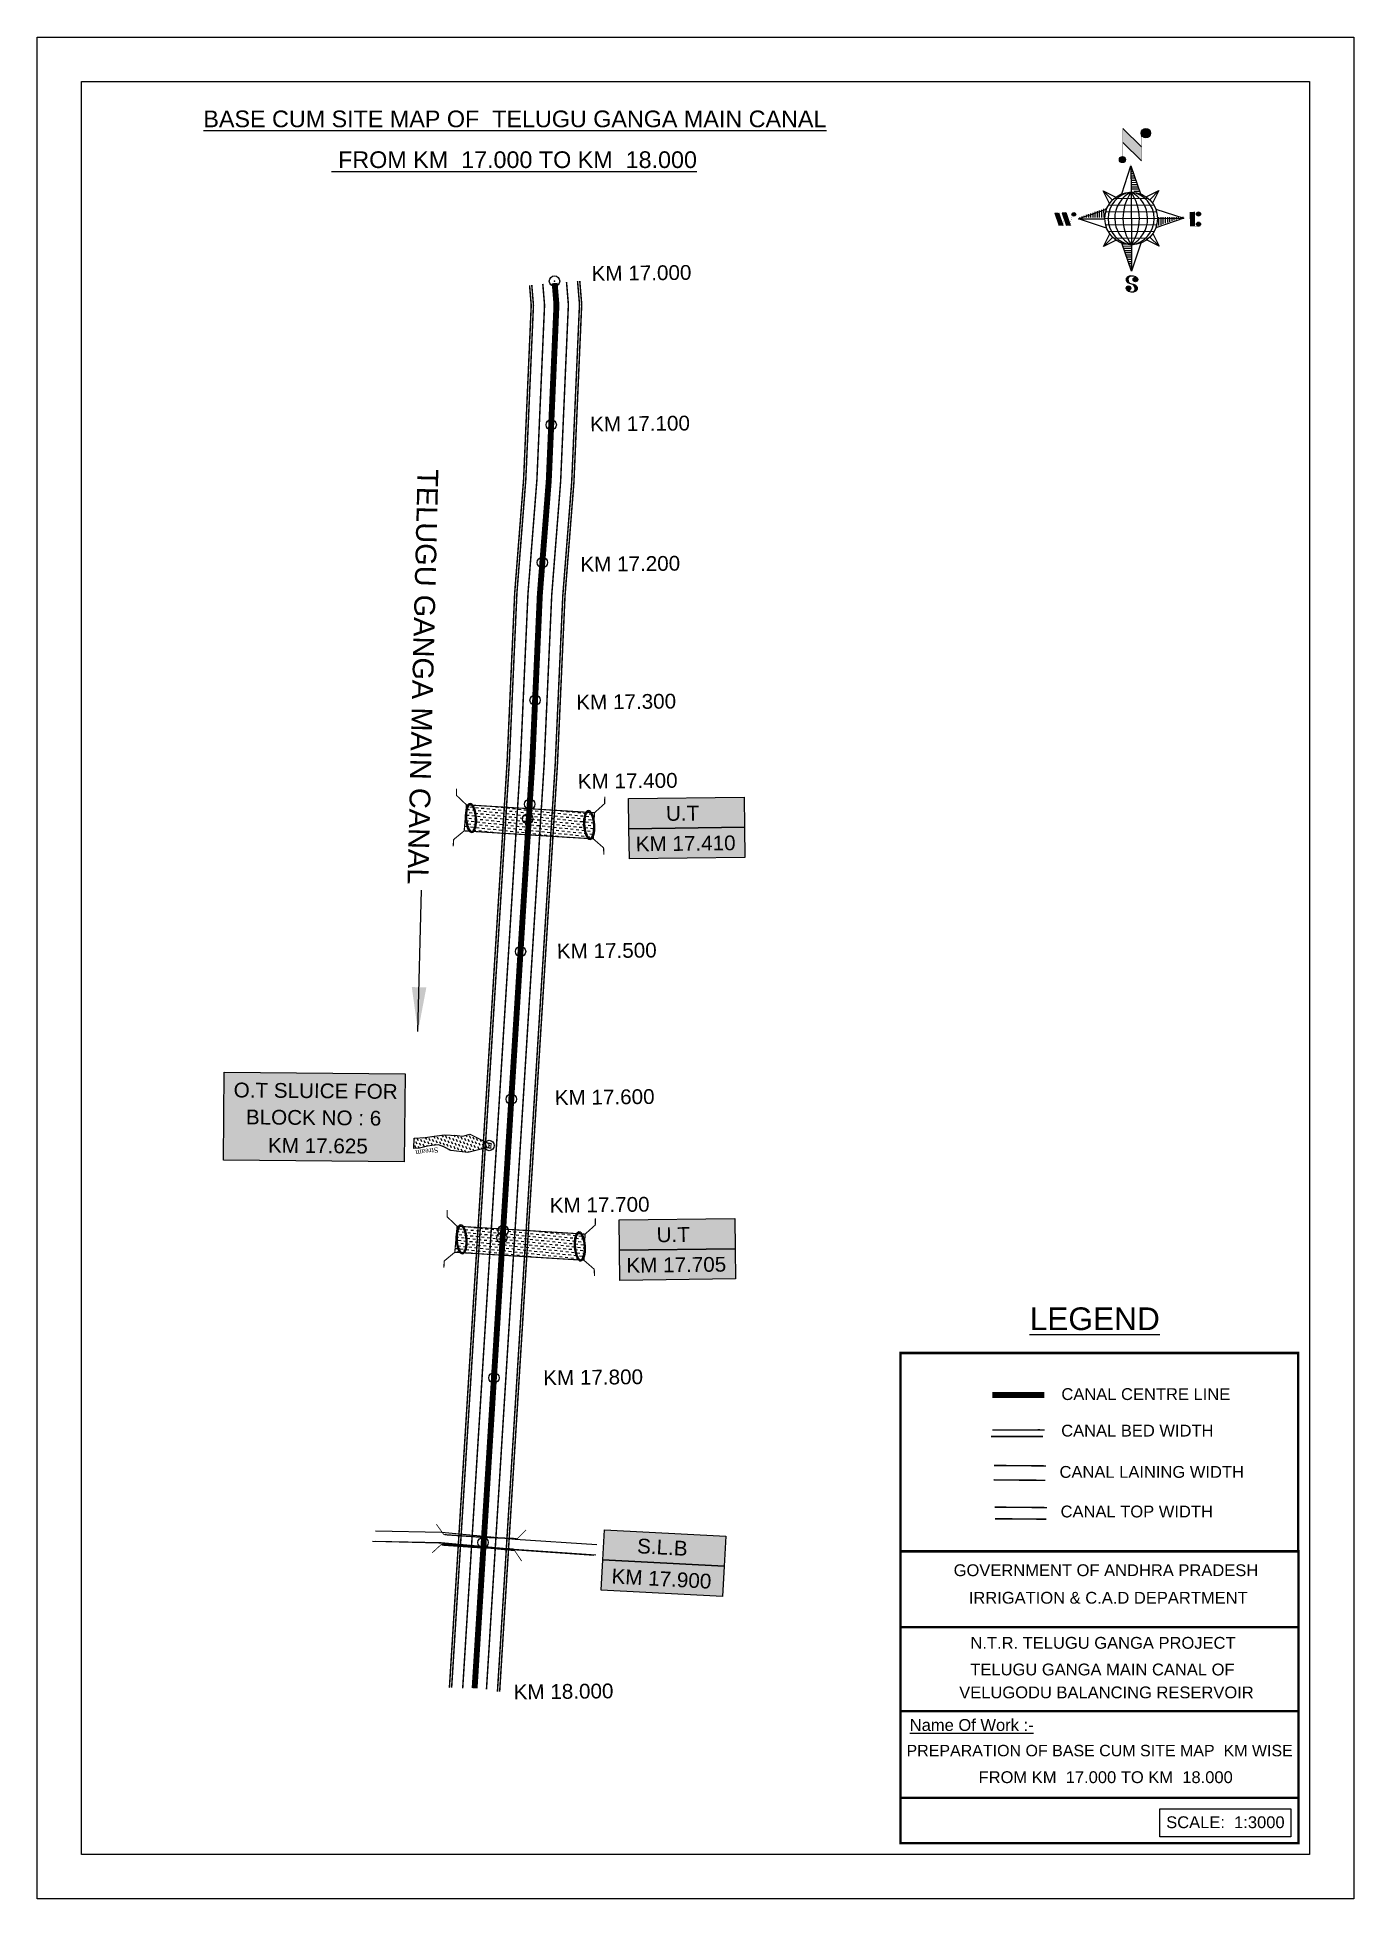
# Model space of a CAD drawing. Header units: inches. Extents: x 259465 to 260356, y 1734436 to 1735696.
import ezdxf

# ---------------------------------------------------------------- set-up
doc = ezdxf.new("R2010")
doc.units = ezdxf.units.IN
doc.header["$MEASUREMENT"] = 0
doc.header["$PDMODE"] = 32
doc.header["$PDSIZE"] = 7
doc.linetypes.add('ACAD_ISO02W100', pattern=[15, 12, -3])
for name, color, linetype in [('AQUADUCT', 1, 'Continuous'), ('bed with', 5, 'Continuous'), ('bord', 1, 'Continuous'), ('cahnige', 7, 'Continuous'), ('canal', 1, 'Continuous'), ('CARTTRACK', 30, 'ACAD_ISO02W100'), ('chainage', 7, 'Continuous'), ('FRAME 025', 7, 'Continuous'), ('laying', 4, 'Continuous'), ('lining', 4, 'Continuous'), ('OT', 7, 'Continuous'), ('ROAD', 6, 'Continuous'), ('SLB', 11, 'Continuous'), ('STREAM', 4, 'Continuous'), ('Stu coo', 3, 'Continuous'), ('TEXT', 7, 'Continuous'), ('top of bund', 1, 'Continuous'), ('UT', 173, 'ACAD_ISO02W100'), ('V', 6, 'Continuous'), ('ZSTU', 7, 'Continuous')]:
    doc.layers.add(name, color=color, linetype=linetype)
doc.styles.add('5mm', font='times.ttf', dxfattribs={"height": 3})
doc.styles.get("Standard").update_dxf_attribs({"font": 'arial.ttf'})
doc.dimstyles.get("Standard").update_dxf_attribs({"dimtxt": 0.18, "dimasz": 0.18, "dimexe": 0.18, "dimexo": 0.0625, "dimgap": 0.09, "dimtad": 0, "dimtih": 1, "dimtoh": 1, "dimdec": 4, "dimzin": 0, "dimdsep": 46, "dimtxsty": 'Standard', "dimcen": 0.09, "dimadec": 0, "dimazin": 0, "dimtfac": 1, "dimtdec": 4, "dimtofl": 0, "dimtmove": 0, "dimatfit": 3, "dimfxl": 1, "dimtolj": 1, "dimtzin": 0, "dimarcsym": 0})
pattern_1 = [(267.2971131487395, (-8720374.9383359, 50637915.13839893), (10.53672553373347, -0.4974314379093613), [])]
pattern_2 = [(357.2971131487395, (-8720374.9383359, 50637915.13839893), (0.4974314379093601, 10.53672553373348), [])]

# ---------------------------------------------------------------- blocks, each defined once
blk = doc.blocks.new('GGF')
at = {"layer": 'STREAM'}
h = blk.add_hatch(dxfattribs=at)
h.set_pattern_fill('DASH', color=256, scale=10, angle=-6.082734917303942, style=0)
h.set_pattern_definition([(353.9172650826961, (-115347.3726237068, 1016.387648081312), (1.375417949938526, 1.110506849590268), [1.25, -1.25])])
h.paths.add_polyline_path([(406186.8358267642, 1485623.894007653), (406186.3350356966, 1485618.16585714), (406185.8342446289, 1485612.437706626), (406242.6024607782, 1485608.895201602), (406242.8636284556, 1485614.639267362), (406243.1247961327, 1485620.383333121)])
at = {"layer": 'laying', "linetype": 'ByBlock', "extrusion": (0, 0, -1)}
for centre in [(406188.8340515448, 1485618.100544371), (406240.8092758137, 1485614.964376942)]:
    blk.add_ellipse(centre, major_axis=(0.4022038884711088, -6.365555352701567), ratio=0.3887167828476952, dxfattribs=at)
at = {"layer": 'laying', "linetype": 'ByBlock'}
for points in [[(406189.2044231551, 1485612.238788546), (406189.1301593552, 1485612.234096231), (406189.0528622998, 1485612.245618227), (406188.8631006061, 1485612.324588027), (406188.7519765225, 1485612.394145026), (406188.5122836892, 1485612.610022701), (406188.3845252309, 1485612.755754402), (406187.9901122551, 1485613.318903608), (406187.7273521348, 1485613.85898441), (406187.2895556467, 1485615.151754198), (406187.1131680161, 1485615.903753204), (406186.8806331598, 1485617.489787864), (406186.8243655579, 1485618.323341603), (406186.8412834518, 1485619.932858505), (406186.9146281564, 1485620.708349793), (406187.1740924141, 1485622.067517512), (406187.3614922329, 1485622.65073727), (406187.7140922088, 1485623.356040432), (406187.8630650354, 1485623.567618286), (406188.1141012118, 1485623.821781273), (406188.2175726035, 1485623.889167762), (406188.3951326545, 1485623.961233407), (406188.4694103668, 1485623.970225642), (406188.6399464445, 1485623.94807565), (406188.7398646418, 1485623.913414563), (406188.9754422541, 1485623.761023998), (406189.1085637353, 1485623.642922326), (406189.3815283708, 1485623.318037364), (406189.5211763898, 1485623.111945711), (406189.9516964495, 1485622.33059618), (406190.2214699374, 1485621.608086816), (406190.6248590543, 1485619.961048005), (406190.7595287117, 1485619.037350996), (406190.8632364098, 1485617.186895084), (406190.8321935693, 1485616.26108243), (406190.6143732872, 1485614.607066808), (406190.4262052957, 1485613.879561222), (406190.055177624, 1485613.01905299), (406189.9016287614, 1485612.765040143), (406189.6325239488, 1485612.445281366), (406189.5169377527, 1485612.35368761), (406189.3392356181, 1485612.260876767), (406189.2716159608, 1485612.243034084), (406189.2044231551, 1485612.238788546)], [(406241.179647424, 1485609.102621116), (406241.1053836241, 1485609.097928802), (406241.0280865688, 1485609.109450798), (406240.838324875, 1485609.188420597), (406240.7272007914, 1485609.257977597), (406240.4875079581, 1485609.473855271), (406240.3597494998, 1485609.619586973), (406239.965336524, 1485610.182736179), (406239.7025764037, 1485610.722816981), (406239.2647799156, 1485612.015586769), (406239.088392285, 1485612.767585774), (406238.8558574287, 1485614.353620435), (406238.7995898268, 1485615.187174174), (406238.8165077207, 1485616.796691076), (406238.8898524253, 1485617.572182364), (406239.149316683, 1485618.931350083), (406239.3367165019, 1485619.514569841), (406239.6893164777, 1485620.219873002), (406239.8382893043, 1485620.431450857), (406240.0893254807, 1485620.685613844), (406240.1927968724, 1485620.753000333), (406240.3703569234, 1485620.825065977), (406240.4446346357, 1485620.834058213), (406240.6151707135, 1485620.811908221), (406240.7150889107, 1485620.777247134), (406240.950666523, 1485620.624856569), (406241.0837880042, 1485620.506754897), (406241.3567526398, 1485620.181869935), (406241.4964006587, 1485619.975778282), (406241.9269207185, 1485619.194428751), (406242.1966942063, 1485618.471919387), (406242.6000833233, 1485616.824880576), (406242.7347529806, 1485615.901183567), (406242.8384606787, 1485614.050727655), (406242.8074178382, 1485613.124915001), (406242.5895975561, 1485611.470899379), (406242.4014295646, 1485610.743393793), (406242.0304018929, 1485609.882885561), (406241.8768530303, 1485609.628872714), (406241.6077482177, 1485609.309113937), (406241.4921620216, 1485609.21752018), (406241.314459887, 1485609.124709338), (406241.2468402297, 1485609.106866655), (406241.179647424, 1485609.102621116)]]:
    blk.add_open_spline(points, degree=3, knots=[0, 0, 0, 0, 0.1890722348827286, 0.1890722348827286, 0.3781444697654573, 0.3781444697654573, 0.567216704648186, 0.567216704648186, 0.9642381621637766, 0.9642381621637766, 1.361259619679367, 1.361259619679367, 1.758281077194958, 1.758281077194958, 2.155302534710549, 2.155302534710549, 2.552323992226139, 2.552323992226139, 2.807761081817867, 2.807761081817867, 3.012439963152372, 3.012439963152372, 3.217118844486876, 3.217118844486876, 3.421797725821381, 3.421797725821381, 3.626476607155885, 3.626476607155885, 3.831155488490389, 3.831155488490389, 4.280922883927905, 4.280922883927905, 4.730690279365422, 4.730690279365422, 5.180457674802938, 5.180457674802938, 5.630225070240454, 5.630225070240454, 5.896844194109022, 5.896844194109022, 6.112115499412711, 6.112115499412711, 6.283185307179586, 6.283185307179586, 6.283185307179586, 6.283185307179586], dxfattribs=at)
at = {"layer": 'UT', "ltscale": 0.2, "const_width": 0.4999999999999999}
for points in [[(406181.0067191261, 1485605.627956516), (406181.2043290924, 1485608.621441158), (406185.8342446289, 1485612.437706626), (406186.3350356966, 1485618.16585714), (406186.8358267643, 1485623.894007653), (406182.485284513, 1485628.02592998), (406182.4731358847, 1485631.025905382)], [(406186.8358267643, 1485623.894007653), (406243.1247961327, 1485620.383333121)], [(406247.6637609265, 1485627.388723734), (406247.5913202798, 1485624.389598469), (406243.1247961327, 1485620.383333121), (406242.8636284556, 1485614.639267362), (406242.6024607783, 1485608.895201602), (406247.1217425518, 1485604.948545771), (406247.2591485833, 1485601.95169416)], [(406185.8342446289, 1485612.437706626), (406242.6024607783, 1485608.895201602)]]:
    blk.add_lwpolyline(points, dxfattribs=at)
blk = doc.blocks.new('VBVB')
at = {"layer": 'STREAM'}
h = blk.add_hatch(dxfattribs=at)
h.set_pattern_fill('DASH', color=256, scale=10, style=0)
h.set_pattern_definition([(0, (17867.88371487719, -28501.71006121906), (1.25, 1.25), [1.25, -1.25])])
h.paths.add_polyline_path([(380095.9578547815, 1497774.979899091), (380098.8683746898, 1497780.214053723), (380100.4483272064, 1497784.617400714), (380101.7788353608, 1497788.771502249), (380103.7746272102, 1497793.590268896), (380099.5335991489, 1497795.916580957), (380098.452594594, 1497793.507197633), (380097.6210344023, 1497789.602341558), (380096.9557507077, 1497787.691449154), (380095.791578286, 1497784.700503649), (380093.8789543023, 1497782.955785437), (380090.8853257658, 1497780.795647573), (380086.5656440002, 1497773.963976908), (380084.6014813699, 1497765.180921337), (380084.0768038103, 1497764.329620298), (380085.9416349676, 1497763.15133106), (380086.5685083546, 1497763.834778382), (380093.7175540949, 1497769.302057871), (380094.4610701322, 1497772.653587032)])
at = {"layer": 'OT', "const_width": 0.4999999999999999}
blk.add_lwpolyline([(380084.6014813699, 1497765.180921337), (380084.0733134003, 1497764.331791371), (380083.5451454307, 1497763.482661405), (380085.4049872326, 1497762.307524679), (380085.9416349677, 1497763.15133106), (380084.0768038104, 1497764.329620298), (380085.9416349677, 1497763.15133106), (380086.568508355, 1497763.834778382), (380093.717554095, 1497769.302057871), (380086.568508355, 1497763.834778382), (380085.9416349677, 1497763.15133106), (380084.0768038104, 1497764.329620298), (380084.6014813699, 1497765.180921337), (380086.5656440002, 1497773.963976908)], dxfattribs=at)
at = {"layer": 'STREAM'}
blk.add_lwpolyline([(380086.5656440002, 1497773.963976908), (380090.8853257659, 1497780.795647574), (380093.8789543033, 1497782.955785438), (380095.7915782861, 1497784.700503649), (380096.9557507072, 1497787.691449152), (380097.6210344024, 1497789.602341558), (380098.4525945941, 1497793.507197633), (380099.5335991488, 1497795.916580957), (380103.7746272101, 1497793.590268896), (380101.7788353609, 1497788.771502249), (380100.4483272069, 1497784.617400716), (380098.8683746899, 1497780.214053723), (380095.9578547826, 1497774.979899092), (380094.4610701321, 1497772.653587032), (380093.717554095, 1497769.302057871)], dxfattribs=at)
at = {"layer": 'cahnige', "style": '5mm'}
blk.add_text('Stream', height=2.5, rotation=71.17434464616717, dxfattribs=at).set_placement((380095.0016310557, 1497785.493162808))
blk = doc.blocks.new('FGDFGDFG6YURT')
at = {"layer": 'ROAD', "color": 1, "linetype": 'Continuous', "lineweight": 25}
for points in [[(386103.5284786596, 1482907.418250796, 0), (386134.4943898718, 1482913.048692988, 0), (386162.3338302057, 1482917.432879298, 0), (386187.03831635, 1482923.149040827, 0)], [(386104.349895274, 1482907.665549859, 0), (386135.2697901193, 1482913.287625029, 0), (386163.2020570702, 1482917.686429777, 0), (386188.0436620642, 1482923.434318075, 0)], [(386104.2356023123, 1482903.529261708, 0), (386135.1554971575, 1482909.151336877, 0), (386163.0877641085, 1482913.550141626, 0), (386187.9293691025, 1482919.298029924, 0)]]:
    blk.add_polyline3d(points, dxfattribs=at)
at = {"layer": 'SLB'}
for points, const_width in [([(386134.5918138346, 1482913.396780385), (386134.2422434629, 1482913.414116911), (386130.6310287907, 1482916.63665141)], 0.2999999999999999), ([(386134.5918138346, 1482913.396780385), (386148.2388681522, 1482915.445660189), (386161.8187230226, 1482917.900765421)], 0.4999999999999999), ([(386161.9926194173, 1482918.187514973), (386148.4127645467, 1482915.732409741), (386134.9121982792, 1482912.873264684)], 0.4999999999999999), ([(386161.8187230226, 1482917.900765421), (386162.1664906862, 1482917.940232523), (386164.805117545, 1482921.997725382)], 0.2999999999999999), ([(386134.7979053175, 1482908.736976533), (386134.4514698859, 1482908.687151922), (386131.9350661394, 1482904.552746017)], 0.2999999999999999), ([(386161.8783264555, 1482914.051226821), (386148.298471585, 1482911.59612159), (386134.7979053175, 1482908.736976533)], 0.4999999999999999), ([(386161.8783264555, 1482914.051226821), (386162.2282584353, 1482914.044326869), (386165.9340047213, 1482910.930961412)], 0.2999999999999999)]:
    blk.add_lwpolyline(points, dxfattribs=dict(at, const_width=const_width))
blk = doc.blocks.new('*X5')
at = {"color": 0, "linetype": 'Continuous'}
for p, q in [((6321.563175437702, 239.2074203663178), (6322.581924588794, 240.2261695174094)), ((6321.571094283617, 239.3921159075293), (6322.524536642279, 240.3455582661906)), ((6321.579013129532, 239.5768114487408), (6322.467148695763, 240.4649470149719)), ((6321.586931975447, 239.7615069899523), (6322.409760749248, 240.5843357637531)), ((6321.594850821361, 239.9462025311638), (6322.352372802732, 240.7037245125344)), ((6321.602769667276, 240.1308980723753), (6322.294984856217, 240.8231132613157)), ((6321.610688513191, 240.3155936135868), (6322.322610836808, 241.0275159372032)), ((6321.618607359106, 240.5002891547983), (6322.339575221931, 241.2212570176224)), ((6321.670405508729, 239.1378737420482), (6322.639312535309, 240.1067807686281)), ((6321.756101028845, 239.046792566867), (6322.694551492757, 239.9852430307802)), ((6321.767025283511, 240.8254837745006), (6322.356539607053, 241.4149980980416)), ((6321.841796548961, 238.9557113916858), (6322.784401525116, 239.8983163678416)), ((6321.927492069076, 238.8646302165046), (6322.874251557474, 239.8113897049031)), ((6322.013187589191, 238.7735490413234), (6322.964101589832, 239.7244630419646)), ((6322.075863133939, 241.3110983202248), (6322.373503992176, 241.6087391784607)), ((6322.098883109306, 238.6824678661422), (6323.053951622191, 239.637536379026)), ((6322.184578629423, 238.591386690961), (6323.143801654548, 239.5506097160875)), ((6322.270274149538, 238.5003055157798), (6323.233651686906, 239.463683053149)), ((6322.405772691616, 238.4590273625623), (6323.316199320379, 239.3694539913255)), ((6322.536564177177, 238.4130421528257), (6323.436926723143, 239.3134046987925)), ((6322.667355662737, 238.3670569430892), (6323.557654125907, 239.2573554062594)), ((6322.798147148297, 238.3210717333527), (6323.67838152867, 239.2013061137264)), ((6322.928938633857, 238.2750865236161), (6323.799108931434, 239.1452568211934)), ((6323.059730119417, 238.2291013138795), (6323.919836334197, 239.0892075286604)), ((6323.190521604977, 238.183116104143), (6324.040563736961, 239.0331582361274)), ((6323.334898284248, 238.1507160881169), (6324.161291139725, 238.9771089435944)), ((6323.500484499982, 238.1395256085544), (6324.282018542488, 238.9210596510615)), ((6323.666070715716, 238.1283351289918), (6324.389078986148, 238.8513433994243)), ((6323.83165693145, 238.1171446494292), (6324.558435473549, 238.8439231915289)), ((6324.097210919775, 238.2059219424567), (6324.727791960951, 238.8365029836336)), ((6324.341779298861, 238.2737136262468), (6324.897148448353, 238.8290827757383)), ((6324.586347677948, 238.341505310037), (6325.066504935754, 238.821662567843)), ((6324.830916057034, 238.4092969938271), (6325.235861423155, 238.8142423599477)), ((6325.075484436121, 238.4770886776172), (6325.405217910557, 238.8068221520524)), ((6325.401209342145, 238.6260368883443), (6325.574574397958, 238.7994019441571))]:
    blk.add_line(p, q, dxfattribs=at)
blk = doc.blocks.new('*X4')
at = {"color": 0, "linetype": 'Continuous'}
for p, q in [((6324.425409812192, 240.3018877878409), (6324.530098087213, 240.4065760628617)), ((6324.560821561592, 240.2605228419445), (6324.762767368324, 240.4624686486762)), ((6324.696233310992, 240.2191578960481), (6324.995436649435, 240.5183612344908)), ((6324.831645060392, 240.1777929501517), (6325.228105930546, 240.5742538203053)), ((6324.967056809793, 240.1364280042552), (6325.451206401633, 240.6205775960956)), ((6325.102468559193, 240.0950630583588), (6325.626700194168, 240.619294693334)), ((6325.231508829004, 240.0473266328736), (6325.802193986703, 240.6180117905725)), ((6325.335045025791, 239.9740861343645), (6325.976788801136, 240.6158299097086)), ((6325.438581222579, 239.9008456358553), (6326.100204563527, 240.5624689768027)), ((6325.542117419366, 239.8276051373462), (6326.223620325917, 240.5091080438968)), ((6325.645653616154, 239.754364638837), (6326.347036088308, 240.455747110991)), ((6325.749189812941, 239.6811241403279), (6326.470451850699, 240.4023861780851)), ((6325.852726009729, 239.6078836418188), (6326.593867613089, 240.3490252451792)), ((6325.951486090436, 239.5298670272285), (6326.71728337548, 240.2956643122733)), ((6326.036566250415, 239.4381704919113), (6326.840699137871, 240.2423033793674)), ((6326.121646410395, 239.346473956594), (6326.964114900262, 240.1889424464615)), ((6326.206726570374, 239.2547774212767), (6327.055858370612, 240.1039092215148)), ((6326.291806730354, 239.1630808859595), (6327.135785134496, 240.0070592901021)), ((6326.376886890333, 239.0713843506422), (6327.21571189838, 239.9102093586895)), ((6326.461967050313, 238.9796878153249), (6327.295638662264, 239.8133594272769)), ((6326.547047210292, 238.8879912800077), (6327.375565426148, 239.7165094958642)), ((6326.632127370272, 238.7962947446904), (6327.455492190032, 239.6196595644516)), ((6326.717207530251, 238.7045982093731), (6327.535418953916, 239.5228096330389)), ((6326.788410008449, 236.4777036487165), (6327.354219516036, 237.0435131563033)), ((6326.792225928501, 238.6028399123283), (6327.6153457178, 239.4259597016263)), ((6326.838137672734, 238.4719749612643), (6327.695272481684, 239.3291097702136)), ((6326.884049416966, 238.3411100102004), (6327.775199245568, 239.2322598388009)), ((6326.916746160023, 236.7828164955863), (6327.582476853365, 237.4485471889285)), ((6326.9299611612, 238.2102450591364), (6327.853734496604, 239.1340183945408)), ((6326.975872905432, 238.0793801080725), (6327.849127438164, 238.952634640804)), ((6327.003134980726, 237.9298654880686), (6327.844520379724, 238.7712508870673)), ((6327.012515933215, 237.7624697452613), (6327.839913321284, 238.5898671333306)), ((6327.021896885704, 237.5950740024541), (6327.835306262844, 238.4084833795939)), ((6327.031277838193, 237.4276782596467), (6327.830699204404, 238.2270996258572)), ((6327.040658790683, 237.2602825168395), (6327.826092145964, 238.0457158721205)), ((6327.045082311595, 237.087929342456), (6327.810734190693, 237.8535812215537))]:
    blk.add_line(p, q, dxfattribs=at)
blk = doc.blocks.new('H')
at = {"layer": 'bord', "extrusion": (0.0004278845142637609, 0.00479197890903182, 0.9999884268595202)}
h = blk.add_hatch(dxfattribs=at)
h.set_pattern_fill('LINE', color=8, scale=84.38768555040302, angle=-2.702886851260515, style=0)
h.set_pattern_definition(pattern_2)
h.paths.add_polyline_path([(-492.4668010775931, 785.5898788240738, -0.090992046448718), (-447.9625593584497, 775.2324968557805), (-486.4976985411486, 912.0312741750386)])
h = blk.add_hatch(dxfattribs=at)
h.set_pattern_fill('LINE', color=8, scale=84.38768555040302, angle=-92.70288685126052, style=0)
h.set_pattern_definition(pattern_1)
h.paths.add_polyline_path([(-624.8772989658173, 665.1175860036165, -0.09099204644210665), (-614.5199170010164, 709.6218277204316), (-751.3186943142209, 671.0866885515861)])
h = blk.add_hatch(dxfattribs=at)
h.set_pattern_fill('LINE', color=8, scale=84.38768555040302, angle=-92.70288685126052, style=0)
h.set_pattern_definition(pattern_1)
h.paths.add_polyline_path([(-245.5531129193259, 647.210278397426), (-371.9945082624909, 653.17938094493, -0.09099204644878103), (-382.3518902289215, 608.6751392250881)])
h = blk.add_hatch(dxfattribs=at)
h.set_pattern_fill('LINE', color=8, scale=84.38768555040302, angle=-2.702886851260515, style=0)
h.set_pattern_definition(pattern_2)
h.paths.add_polyline_path([(-504.4050061509479, 532.7070881242398, -0.090992046448718), (-548.909247870557, 543.064470092766), (-510.3741086877417, 406.2656927765347)])
at = {"layer": 'bord', "extrusion": (0.0004278845142637604, 0.00479197890903182, 0.9999884268595203)}
for p, q in [((-516.2384251924814, 1087.08582315594, -1217.145331720205), (-431.5311611755169, 993.9857607749291, -1216.735438367611)), ((-519.3860571105615, 1020.408509141766, -1216.824464901347), (-434.678793075087, 927.3084467682056, -1216.414571548796)), ((-538.2690597721958, 773.6536562892143, -1215.633927328097), (-487.0181812191731, 906.212239655666, -1216.291082326422)), ((-487.0181812191731, 906.212239655666, -1216.291082326422), (-492.9870239489828, 779.7722960542887, -1215.682623766277)), ((-487.0181812191731, 906.212239655666, -1216.291082326422), (-448.4827650671941, 769.4150330077391, -1215.652034309381)), ((-626.736305744329, 793.7732813858893, -1215.692487060367), (-566.811349663476, 760.1895317081362, -1215.557193835181)), ((-626.736305744329, 793.7732813858893, -1215.692487060367), (-584.1428260545363, 746.9596384149045, -1215.486379775655)), ((-598.946746484784, 730.9517588270828, -1215.4033350249), (-626.736305744329, 793.7732813858893, -1215.692487060367)), ((-421.3357812265749, 753.3219341966324, -1215.586531535218), (-358.5136001041974, 781.1110481221694, -1215.746578873753)), ((-358.5136001041974, 781.1110481221694, -1215.746578873753), (-405.3276889660046, 738.5181495659053, -1215.522440984547)), ((-358.5136001041974, 781.1110481221694, -1215.746578873753), (-392.0976094479556, 721.1868434431963, -1215.445049781629)), ((-864.6667208376457, 700.9117660832126, -1215.145683569252), (-846.8602190883248, 637.7003116968554, -1214.850391321915)), ((-846.885899517627, 700.0723706756253, -1215.149269383754), (-829.079397758178, 636.8609162860084, -1214.853977136408)), ((-829.1050781964441, 699.2329752675723, -1215.152855198257), (-811.2985764592304, 636.0215208844747, -1214.857562950931)), ((-829.1050781964441, 699.2329752675723, -1215.152855198257), (-811.3242568973801, 698.393579858588, -1215.156441012743)), ((-811.3242568973801, 698.393579858588, -1215.156441012743), (-793.5177551378147, 635.1821254740935, -1214.861148765422)), ((-751.8386587080895, 665.2704204607289, -1215.023166955395), (-615.0399729244527, 703.8051171880215, -1215.266361263119)), ((-751.8386587080895, 665.2704204607289, -1215.023166955395), (-625.3972626964678, 659.3013864478562, -1215.048666080719)), ((-619.2784603905748, 614.0198538512923, -1214.834293591338), (-751.8386587080895, 665.2704204607289, -1215.023166955395)), ((-246.0730746499612, 641.3942844460253, -1215.12516345687), (-382.8717604242847, 602.859587718267, -1214.881969149149)), ((-378.6332729603746, 692.6448510554619, -1215.314036820931), (-246.0730746499612, 641.3942844460253, -1215.12516345687)), ((-372.5144706616993, 647.363318458898, -1215.099664331546), (-246.0730746499612, 641.3942844460253, -1215.12516345687)), ((-213.4791469212505, 669.2951450282708, -1215.272811938016), (-216.710715676134, 600.8397693103179, -1214.943388670676)), ((-197.1518122339039, 599.9164343632292, -1214.947333066632), (-193.9202434780891, 668.3718100786209, -1215.276756333961)), ((-639.398133254319, 525.5536567845847, -1214.401751538512), (-605.8141239105607, 585.4778614635579, -1214.703280630637)), ((-639.398133254319, 525.5536567845847, -1214.401751538512), (-592.5840443923953, 568.1465553403832, -1214.625889427719)), ((-576.5759521321743, 553.3427707091905, -1214.561798877043), (-639.398133254319, 525.5536567845847, -1214.401751538512)), ((-510.8935521394596, 400.4524652508553, -1213.857248085843), (-549.4289682914387, 537.2496718976181, -1214.496296102879)), ((-371.1754276144202, 512.8914235194679, -1214.455843351893), (-431.1003836950404, 546.475173198618, -1214.591136577086)), ((-371.1754276144202, 512.8914235194679, -1214.455843351893), (-413.7689073036308, 559.7050664918497, -1214.661950636613)), ((-398.9649868734996, 575.7129460782744, -1214.74499538736), (-371.1754276144202, 512.8914235194679, -1214.455843351893)), ((-459.6426735860878, 533.0110486173071, -1214.514403084168), (-510.8935521394596, 400.4524652508553, -1213.857248085843)), ((-504.9247094094171, 526.8924088519998, -1214.465706645989), (-510.8935521394596, 400.4524652508553, -1213.857248085843))]:
    blk.add_line(p, q, dxfattribs=at)
at = {"layer": 'bord', "color": 8, "linetype": 'ByBlock', "extrusion": (0.0004278845142637604, 0.00479197890903182, 0.9999884268595203)}
for p, q in [((-386.4701403837535, 711.3830894059502, -1215.400477790083), (-605.4730712235323, 721.7215742594562, -1215.35631111762)), ((-410.8462962137419, 744.2142448802479, -1215.547375515144), (-578.1125475389999, 752.110393114388, -1215.51364266185)), ((-492.9872379411827, 779.772306161467, -1215.682623723144), (-504.9247094094171, 526.8924088519998, -1214.465706645989)), ((-372.5145726100891, 647.3634304928128, -1215.099664824794), (-625.3973747401615, 659.3012845208868, -1215.048665544341)), ((-378.0217974673142, 615.9429816137999, -1214.946740470406), (-622.87451776542, 627.5017590741627, -1214.897360629442)), ((-375.037429585529, 679.1629559395369, -1215.250969739694), (-619.8901498829364, 690.7217333998997, -1215.201589898729)), ((-392.4388761268347, 584.9431407540105, -1214.792019251512), (-611.441806967312, 595.2816256079823, -1214.747852579053)), ((-419.7993998112506, 554.5543218990788, -1214.634687707282), (-587.06565113744, 562.4504701336846, -1214.600954853988))]:
    blk.add_line(p, q, dxfattribs=at)
at = {"layer": 'bord', "extrusion": (0.0004278845142637604, 0.00479197890903182, 0.9999884268595203)}
for points, const_width, elevation in [([(-522.0131121619479, 959.550775259228), (-515.7175743466119, 1092.906934415961)], 1.60540055982536, -1212.142843617219), ([(-434.158262363472, 933.1277235058805), (-427.8627245295095, 1066.483882669366)], 1.60540055982536, -1212.142843617219), ([(-870.0736340994383, 707.00824508073), (-846.3658724653925, 705.889038352192)], 0.6421602239301444, -1212.142843617219), ([(-828.5594987093612, 642.6768581911618), (-855.2307305332708, 643.935965762368)], 0.6421602239301444, -1212.142843617219), ([(-828.5594987093612, 642.676858191162), (-820.953748198869, 677.9586989512691)], 0.6421602239301444, -1212.142843617223), ([(-810.7786774830411, 641.8374531447001), (-784.1074456587239, 640.5783455765209)], 0.6421602239301444, -1212.142843617222), ([(-792.9978562549747, 640.9980480956772), (-781.589230506466, 693.9208092413096)], 0.6421602239301444, -1212.142843617218), ([(-222.7385766651839, 675.5731321041832), (-173.8413183107752, 673.2647682324088)], 0.7063762463231584, -1212.142843617221), ([(-194.785239975681, 644.8497587676384), (-185.0057882997701, 644.3880859934699)], 0.7063762463231584, -1212.14284361722), ([(-177.0730277270245, 604.8086065300355), (-225.9702860934822, 607.1169704015771)], 0.7063762463231584, -1212.142843617222)]:
    blk.add_lwpolyline(points, dxfattribs=dict(at, const_width=const_width, elevation=elevation))
for points, const_width, elevation in [([(-413.6616245851993, 1073.140134249887, 1), (-397.6117714248124, 1057.729118476532, 1)], 22.25077962579039, -1212.14284361722), ([(-530.3419430367337, 949.5474510251247, 1), (-519.6420409089901, 939.2734405104861, 1)], 14.83385308386026, -1212.142843617223), ([(-775.9087905502321, 696.5833098740303, 1), (-769.4888492682775, 690.418903565154, 1)], 8.900311850316152, -1212.142843617216), ([(-177.8339587833615, 666.8757400336997, 1), (-170.7720233739972, 660.0948930920731, 1)], 9.790343035347762, -1212.142843617223), ([(-180.1423226412179, 617.9784816729323, 1), (-173.0803872516442, 611.1976347345654, 1)], 9.790343035347762, -1212.142843617219), ([(-489.8397168474219, 361.7280028313068, 1), (-498.0671858660056, 369.1142257457323, 1)], 11.05656073458609, -1212.142843617215), ([(-525.1949096693778, 321.5505605205689, 1), (-533.4223786795214, 328.9367834347616, 1)], 11.05656073458609, -1212.142843617218)]:
    blk.add_lwpolyline(points, format="xyb", close=True, dxfattribs=dict(at, const_width=const_width, elevation=elevation))
for points, elevation in [([(-537.0436544864716, 317.3909783906986), (-530.686771839954, 310.4778530870033), (-519.7848077441001, 306.8033377354246), (-504.8555995545785, 306.8996049665207), (-493.8614930827366, 309.9751672386152), (-486.3299612487816, 317.6739007300386), (-486.5193926708707, 325.7780890813514), (-490.6180678635317, 333.2605072774198), (-493.5031616341619, 336.2254691210802), (-502.816804350885, 340.8534958871466), (-522.4580017436219, 347.2728260433129), (-530.4257294404489, 351.5824209563287), (-533.6858260648524, 354.5525017987891), (-537.4013079778782, 362.629807892173), (-536.9549017110166, 373.3508360361672), (-530.0284934418471, 380.6827556172281), (-520.0052991440441, 384.0716307398478), (-503.5000552259427, 384.2213990291513), (-492.5323047870551, 379.8708521119993), (-487.1463343054379, 373.2710396641844)], -1212.142843617219), ([(-522.4539065143929, 347.5728294925347), (-526.1949835211592, 353.7751140225195), (-527.7518298353394, 360.6227161141025), (-527.9156661629893, 370.6019260344024), (-525.8991041315983, 375.4503632916039), (-521.3202371541029, 381.1640017041664), (-514.5251386848048, 384.3718976443916)], -1212.142843617221), ([(-504.8555995545785, 306.8996049665207), (-499.0047943263154, 312.3708361831504), (-496.9585419834797, 319.3942984564654), (-497.4612851235933, 326.5275708001649), (-501.2415295758961, 335.3559093211365), (-509.2361390522836, 343.1915685721062)], -1212.142843617219)]:
    blk.add_lwpolyline(points, dxfattribs=dict(at, elevation=elevation))
for centre, radius in [((-405.6366979898718, 1065.434626361347, -1212.142843617228), 22.25077962579068), ((-524.9919919744626, 944.4104457636145, -1212.142843617225), 14.83385308386045), ((-498.4359036135794, 659.1484834742021, -1212.142843617229), 126.5822129822759), ((-772.6988199003781, 693.5011067149355, -1212.142843617225), 8.900311850316273), ((-174.3029910778062, 663.4853165630027, -1212.142843617225), 9.7903430353479), ((-176.6113549475952, 614.5880582008385, -1212.142843617227), 9.7903430353479), ((-493.9534513636986, 365.4211142832808, -1212.142843617226), 11.05656073458623), ((-529.3086441806488, 325.2436719765011, -1212.142843617227), 11.05656073458623)]:
    blk.add_circle(centre, radius, dxfattribs=at)
at = {"layer": 'bord', "color": 8, "linetype": 'ByBlock', "extrusion": (0.0004278845142637604, 0.00479197890903182, 0.9999884268595203)}
for centre, radius, start, end in [((-481.5018944916621, 658.3490694805806, -1212.142843617225), 127.7124113124745, 94.925359787212, 259.6690604518324), ((-436.7958279077627, 656.2386032006533, -1212.142843617224), 140.8227119427793, 113.2864437035868, 241.3079765329169), ((-315.8862391595549, 650.5307512261786, -1212.142843617227), 222.3100112361417, 142.5891607921548, 212.0052594442485), ((-560.0761933124097, 662.0583738566748, -1212.142843617224), 140.8227119427793, 293.2864437035868, 61.30797653291689), ((-680.9857820597445, 667.7662258302183, -1212.142843617228), 222.3100112361417, 322.5891607921548, 32.00525944424854), ((-515.3701267285685, 659.9479075753505, -1212.142843617227), 127.7124113124745, 274.925359787212, 79.66906045183244)]:
    blk.add_arc(centre, radius, start, end, dxfattribs=at)
at = {"layer": 'bord', "extrusion": (0.0004278845142637604, 0.00479197890903182, 0.9999884268595203)}
for points in [[(-515.7175743148887, 1092.906934417125, -1212.142843617227), (-431.0104934413977, 999.8058030862261, -1212.142843617227), (-518.8653432401063, 1026.22885483189, -1212.142843617227), (-434.1582623484545, 933.1277235084416, -1212.142843617227)], [(-864.1466936911305, 706.7284433981881, -1212.142843617225), (-846.3658724649268, 705.889038353589, -1212.142843617225), (-846.34031992468, 643.5162632348297, -1212.142843617225), (-828.5594986876497, 642.6768581867381, -1212.142843617225)], [(-828.5850512369768, 705.049633307593, -1212.142843617229), (-810.804230031204, 704.2102282608984, -1212.142843617229), (-810.778677482168, 641.8374531481927, -1212.142843617229), (-792.9978562541016, 640.9980480994025, -1212.142843617229)], [(-193.4002216503151, 674.1881137788835, -1212.142843617225), (-196.6319310673212, 605.7319520774413, -1212.142843617225), (-212.9591249906118, 675.1114593302475, -1212.142843617225), (-216.1908344065701, 606.6552976257785, -1212.142843617225)]]:
    blk.add_solid(points, dxfattribs=at)
at = {"layer": 'bord', "extrusion": (0.0004278845142637604, 0.00479197890903182, 0.9999884268595203), "xscale": 7.977342409717546, "yscale": 7.977342408231451, "zscale": 7.977342408476333, "rotation": 138.0840426661453}
for name, p in [('*X4', (38300.50170925955, -31929.38484708802, -1212.14284361722)), ('*X5', (38314.39702652739, -31950.87734303279, -1212.142843617221))]:
    blk.add_blockref(name, p, dxfattribs=at)

msp = doc.modelspace()

# ---------------------------------------------------------------- hatches: boundary and pattern name
at = {"layer": 'V'}
msp.add_hatch(color=2, dxfattribs=at).paths.add_polyline_path([(259592.0454087392, 1734995.155939231), (259714.3438400322, 1734993.95166794), (259713.7585483629, 1734934.51302356), (259591.4601170699, 1734935.717294851)])
at = {"layer": 'ZSTU'}
h = msp.add_hatch(color=135, dxfattribs=at)
h.set_gradient(color1=(141, 177, 78), color2=(107, 135, 59), one_color=1, tint=0.3799999952316284, name='CYLINDER')
h.paths.add_polyline_path([(259865.681412425, 1735180.428658034), (259865.9176995365, 1735159.965520233), (259944.1818999265, 1735160.909306345), (259943.9456128155, 1735181.372444145)])
h.paths.add_polyline_path([(259888.4671164324, 1735162.548532706), (259916.0539540555, 1735162.867076921), (259915.8778076502, 1735178.121858067), (259888.2909700271, 1735177.803313852)], flags=24)
h = msp.add_hatch(color=252, dxfattribs=at)
h.set_gradient(color1=(167, 88, 159), color2=(127, 67, 121), one_color=1, tint=0.3799999952316284, name='CYLINDER')
h.paths.add_polyline_path([(259944.4181870373, 1735140.446168545), (259944.1818999265, 1735160.909306345), (259865.9176995364, 1735159.965520232), (259866.1539866476, 1735139.502382432)])
h.paths.add_polyline_path([(259868.0282711128, 1735141.893823329), (259940.69395899, 1735142.732891394), (259940.5171037461, 1735158.049059989), (259867.8514158689, 1735157.209991924)], flags=24)
h = msp.add_hatch(color=135, dxfattribs=at)
h.set_gradient(color1=(141, 177, 78), color2=(107, 135, 59), one_color=1, tint=0.3799999952316284, name='CYLINDER')
h.paths.add_polyline_path([(259859.3439822461, 1734895.202136721), (259859.5802693576, 1734874.73899892), (259937.8444697478, 1734875.682785032), (259937.6081826368, 1734896.145922832)])
h.paths.add_polyline_path([(259882.1296862536, 1734877.322011393), (259909.7165238768, 1734877.640555608), (259909.5403774715, 1734892.895336754), (259881.9535398483, 1734892.576792539)], flags=24)
h = msp.add_hatch(color=252, dxfattribs=at)
h.set_gradient(color1=(167, 88, 159), color2=(127, 67, 121), one_color=1, tint=0.3799999952316284, name='CYLINDER')
h.paths.add_polyline_path([(259938.0807568584, 1734855.219647231), (259937.8444697477, 1734875.682785032), (259859.5802693577, 1734874.738998919), (259859.8165564689, 1734854.275861119)])
h.paths.add_polyline_path([(259861.690840934, 1734856.667302016), (259934.3565288112, 1734857.506370081), (259934.1796735673, 1734872.822538676), (259861.5139856901, 1734871.983470611)], flags=24)
h = msp.add_hatch(color=135, dxfattribs=at)
h.set_gradient(color1=(141, 177, 78), color2=(107, 135, 59), one_color=1, tint=0.3799999952316284, name='CYLINDER')
h.paths.add_polyline_path([(259930.3518976259, 1734660.72348879), (259931.4639870765, 1734681.157751618), (259849.2731252235, 1734685.416769709), (259848.1610357729, 1734664.982506882)])
h.paths.add_polyline_path([(259868.4703430876, 1734666.992636005), (259907.7505508726, 1734664.854897782), (259908.5934877059, 1734680.343573438), (259869.3132799209, 1734682.48131166)], flags=24)
h = msp.add_hatch(color=252, dxfattribs=at)
h.set_gradient(color1=(167, 88, 159), color2=(127, 67, 121), one_color=1, tint=0.3799999952316284, name='CYLINDER')
h.paths.add_polyline_path([(259929.2398081752, 1734640.289225964), (259930.351897626, 1734660.72348879), (259848.1610357729, 1734664.982506881), (259847.0489463223, 1734644.548244053)])
h.paths.add_polyline_path([(259851.1969436916, 1734646.581764928), (259923.7600950072, 1734642.632676293), (259924.5924673287, 1734657.927232662), (259852.0293160132, 1734661.876321297)], flags=24)

# ---------------------------------------------------------------- linework, layer by layer
at = {"linetype": 'ByBlock'}
for points in [[(259465.4247115984, 1734435.681779498), (259465.4247115984, 1735695.681779498), (260356.4247115984, 1735695.681779498), (260356.4247115984, 1734435.681779498)], [(260326.4247115984, 1735665.681779498), (260326.4247115984, 1734465.681779498), (259495.4247115984, 1734465.681779498), (259495.4247115984, 1735665.681779498)]]:
    msp.add_lwpolyline(points, close=True, dxfattribs=at)
for p in [(259815.4987547923, 1735530.657079829), (259813.2758354295, 1735433.412256704), (259807.2718656486, 1735340.074026869), (259802.3706034247, 1735247.047783742), (259798.7241078514, 1735176.576237865), (259792.4977293879, 1735076.770265042), (259786.2713509244, 1734976.964292218), (259780.7328013286, 1734888.079983996), (259774.5189142534, 1734788.273232684)]:
    msp.add_point(p)
at = {"color": 2}
for p in [(259797.371154009, 1735166.62942938), (259771.201154009, 1734945.53942938), (259779.901154009, 1734883.11942938), (259767.141154009, 1734676.79942938)]:
    msp.add_point(p, dxfattribs=at)
at = {"layer": 'bed with', "const_width": 1}
for points in [[(259807.579693905, 1735528.737847361), (259808.7646323711, 1735514.368188408), (259803.5769357731, 1735395.949266737), (259797.5543049171, 1735319.114976127), (259792.3934247771, 1735204.386949686), (259775.9107731967, 1734940.177652846), (259759.3967105284, 1734674.930647289), (259753.3699298557, 1734578.126962789)], [(259823.6342976647, 1735529.951051674), (259824.8936756469, 1735514.678670352), (259819.6493722449, 1735394.967592023), (259813.6260031009, 1735318.123882633), (259808.470883241, 1735203.523909074), (259791.9795348213, 1734939.175205913), (259775.4655974896, 1734673.93021147), (259769.4566017648, 1734577.412193328)], [(260146.0189645295, 1734748.590277161), (260143.9636441525, 1734748.617835657), (260111.1713092781, 1734748.594816271), (260110.9348559192, 1734748.603983516)], [(260147.1394186845, 1734752.995535081), (260143.9917232803, 1734753.037740543), (260111.8324825225, 1734753.015165574)]]:
    msp.add_lwpolyline(points, dxfattribs=at)
at = {"layer": 'canal', "color": 6, "const_width": 4}
for points in [[(260146.982750982, 1734776.612220277), (260144.381243091, 1734776.647102256), (260111.7862788553, 1734776.624221419)], [(260111.7862788553, 1734776.624221419), (260146.982750982, 1734776.612220277)]]:
    msp.add_lwpolyline(points, dxfattribs=at)
at = {"layer": 'FRAME 025', "lineweight": -3, "const_width": 1.636994106223717}
for points in [[(260049.6254435567, 1734805.084539032), (260318.7336087312, 1734805.084539032), (260318.7336087312, 1734670.856185103), (260049.6254435567, 1734670.856185103)], [(260049.6254435568, 1734670.856185103), (260319.0991439571, 1734670.856185103), (260319.0991439571, 1734473.310285334), (260049.6254435568, 1734473.310285334)]]:
    msp.add_lwpolyline(points, close=True, dxfattribs=at)
for points in [[(260049.6254435568, 1734619.565943063), (260319.0991439571, 1734619.565943063)], [(260049.6254435568, 1734562.702148152), (260319.0991439571, 1734562.702148152)], [(260049.6254435568, 1734504.071645026), (260319.0991439571, 1734504.071645026)]]:
    msp.add_lwpolyline(points, dxfattribs=at)
at = {"layer": 'lining', "const_width": 1}
for points in [[(259800.117338904, 1735527.972623933), (259801.2511028948, 1735514.223553963), (259796.0897759259, 1735396.406568621), (259790.067488993, 1735319.576665642), (259784.9039254925, 1735204.788987236), (259768.425325235, 1734940.644631231), (259751.91120418, 1734675.39668882), (259745.8802422454, 1734578.525843827)], [(259831.0972373285, 1735530.70918494), (259832.4072051233, 1735514.823304797), (259827.1365320921, 1735394.510290139), (259821.112819025, 1735317.662193117), (259815.9603825255, 1735203.121871524), (259799.464982783, 1734938.708227529), (259782.951103838, 1734673.46416994), (259776.8772773614, 1734575.904823768)], [(260112.8153948915, 1734719.195674021), (260139.6667069524, 1734718.990656491), (260147.7094751066, 1734718.898238494)], [(260112.8534409151, 1734728.958521413), (260137.561315991, 1734728.774184631), (260148.2415924045, 1734728.651545946)]]:
    msp.add_lwpolyline(points, dxfattribs=at)
at = {"layer": 'top of bund', "const_width": 1}
for points in [[(259798.6355280475, 1735527.690304493), (259799.7483969995, 1735514.194627074), (259794.5923439565, 1735396.498028998), (259788.5701258082, 1735319.669003546), (259783.4060256357, 1735204.869394747), (259766.9282356426, 1734940.738026908), (259750.4141029103, 1734675.489897126), (259744.3732418802, 1734578.460050342)], [(259832.6091581153, 1735530.626363538), (259833.9099110186, 1735514.852231686), (259828.6339640615, 1735394.418829762), (259822.6101822098, 1735317.569855213), (259817.4582823824, 1735203.041464012), (259800.9620723754, 1734938.614831852), (259784.4482051077, 1734673.370961634), (259778.3809783775, 1734575.917622267)], [(260113.3793483847, 1734700.750486847), (260137.9618144043, 1734700.570578224), (260148.7987471326, 1734700.446145964)], [(260148.370163059, 1734692.591378375), (260140.4546525525, 1734692.682337929), (260113.5212583801, 1734692.884779583)]]:
    msp.add_lwpolyline(points, dxfattribs=at)
at = {"layer": 'V', "color": 6, "const_width": 4}
msp.add_lwpolyline([(259815.6109581739, 1735529.296397927), (259816.829154009, 1735514.52342938), (259811.613154009, 1735395.45842938), (259805.590154009, 1735318.61942938), (259800.432154009, 1735203.95542938), (259783.945154009, 1734939.67642938), (259767.431154009, 1734674.43042938), (259761.4369193356, 1734578.149507)], dxfattribs=at)
at = {"layer": 'V', "color": 2}
msp.add_lwpolyline([(259592.0454087392, 1734995.155939231), (259714.3438400322, 1734993.95166794), (259713.7585483629, 1734934.51302356), (259591.4601170699, 1734935.717294851)], close=True, dxfattribs=at)
at = {"layer": 'V', "color": 0}
msp.add_lwpolyline([(260225.124813948, 1734496.449768954), (260313.8349483222, 1734496.449768954), (260313.8349483222, 1734477.697292651), (260225.124813948, 1734477.697292651)], close=True, dxfattribs=at)
at = {"layer": 'ZSTU', "color": 135}
for points in [[(259865.6814124249, 1735180.428658034), (259943.9456128156, 1735181.372444145), (259944.1818999265, 1735160.909306345), (259865.9176995364, 1735159.965520232)], [(259859.3439822461, 1734895.202136721), (259937.6081826368, 1734896.145922832), (259937.8444697477, 1734875.682785032), (259859.5802693577, 1734874.738998919)], [(259849.2731252235, 1734685.416769709), (259931.4639870766, 1734681.157751618), (259930.3518976259, 1734660.723488791), (259848.1610357729, 1734664.982506881)]]:
    msp.add_lwpolyline(points, close=True, dxfattribs=at)
at = {"layer": 'ZSTU', "color": 252}
for points in [[(259865.9176995364, 1735159.965520232), (259944.1818999265, 1735160.909306345), (259944.4181870372, 1735140.446168544), (259866.1539866476, 1735139.502382432)], [(259859.5802693577, 1734874.738998919), (259937.8444697477, 1734875.682785032), (259938.0807568585, 1734855.219647232), (259859.8165564688, 1734854.275861119)], [(259848.1610357729, 1734664.982506881), (259930.3518976259, 1734660.723488791), (259929.2398081752, 1734640.289225963), (259847.0489463223, 1734644.548244054)]]:
    msp.add_lwpolyline(points, close=True, dxfattribs=at)

# ---------------------------------------------------------------- block references
at = {"layer": 'AQUADUCT', "color": 1, "xscale": 0.1408039184319789, "yscale": 0.1408039187081158, "zscale": 0.1408039184379445, "rotation": 3.078330572322649}
msp.add_blockref('H', (260280.8806540426, 1735484.891814269, 170.8847861942989), dxfattribs=at)
at = {"layer": 'CARTTRACK', "color": 3, "xscale": 1.439622272833706, "yscale": 1.439622273668647, "zscale": 1.439622273616309, "rotation": 116.5588276236696}
msp.add_blockref('VBVB', (2433104.890764069, 2209586.015569244), dxfattribs=at)
at = {"layer": 'laying', "color": 6, "linetype": 'ByBlock', "xscale": 1.539389527073679, "yscale": 1.539389526937157, "zscale": 1.539389526941385, "rotation": 0.03256385362048345}
for p in [(-364223.9854685228, -552132.7347776475), (-364230.3228987015, -552417.9612989603)]:
    msp.add_blockref('GGF', p, dxfattribs=at)
at = {"layer": 'laying', "color": 1, "linetype": 'ByBlock', "xscale": 1.760345254508971, "yscale": 1.76034525455907, "zscale": 1.760345254585044, "rotation": 165.7780598215886}
msp.add_blockref('FGDFGDFG6YURT', (1560014.478400489, 4098109.366032477), dxfattribs=at)

# ---------------------------------------------------------------- texts
at = {"layer": 'chainage', "color": 0}
for s, p in [('KM 17.000', (259840.6478743247, 1735530.765030402)), ('KM 17.100', (259839.6462860029, 1735428.80211549)), ('KM 17.200', (259833.0310524594, 1735333.914376125)), ('KM 17.300', (259830.2932056138, 1735240.580810793)), ('KM 17.400', (259831.3074728848, 1735186.981963187)), ('KM 17.500', (259817.1509407658, 1735072.072199287)), ('KM 17.600', (259815.7278569162, 1734972.96117966)), ('KM 17.700', (259812.3217513315, 1734900.052725484)), ('KM 17.800', (259807.9180310445, 1734783.292790011)), ('KM 18.000', (259787.8825563129, 1734570.642559893))]:
    msp.add_text(s, height=9.999999999999988, rotation=0.6398755510834453, dxfattribs=at).set_placement(p)
at = {"layer": 'chainage', "color": 1}
msp.add_text('TELUGU GANGA MAIN CANAL', height=14.04243867787395, rotation=268.5973953833251, dxfattribs=at).set_placement((259722.8757789214, 1735403.507128065))
at = {"layer": 'chainage', "color": 0}
for s, height, p in [('%%ULEGEND', 15.33694249980499, (260137.0754870246, 1734820.62924576)), ('CANAL CENTRE LINE', 8, (260158.5522218116, 1734773.267489725)), ('CANAL BED WIDTH', 8, (260158.4226765234, 1734748.54843414)), ('CANAL LAINING WIDTH', 8, (260157.2983513682, 1734720.604738679)), ('CANAL TOP WIDTH', 8, (260158.0132494399, 1734693.819556727)), ('GOVERNMENT OF ANDHRA PRADESH ', 8, (260085.6334181646, 1734654.061840043)), ('IRRIGATION & C.A.D DEPARTMENT', 8, (260095.8746928892, 1734635.42024564)), ('N.T.R. TELUGU GANGA PROJECT', 8, (260096.9874229414, 1734604.906841929)), ('TELUGU GANGA MAIN CANAL OF', 8, (260096.9162529991, 1734586.876635749)), (' VELUGODU BALANCING RESERVOIR', 8, (260086.294738864, 1734571.35673102)), ('%%UName Of Work :-', 8, (260055.933561531, 1734549.300945347)), ('PREPARATION OF BASE CUM SITE MAP  KM WISE', 7.742718181745905, (260053.7442290177, 1734532.118156786)), (' FROM KM  17.000 TO KM  18.000', 8, (260099.4016033422, 1734513.979152121)), ('SCALE:  1:3000', 8, (260229.4866635292, 1734483.484849233))]:
    msp.add_text(s, height=height, dxfattribs=at).set_placement(p)
at = {"layer": 'Stu coo', "color": 0}
for s, height, rotation, p in [('U.T', 9.999999999999998, 0.6615628888905059, (259890.9782532261, 1735165.290874657)), ('KM 17.410', 9.999999999999998, 0.6615628888905059, (259870.5495210084, 1735144.646514661)), ('U.T', 9.999999999999998, 0.6615628888905059, (259884.6408230474, 1734880.064353344)), ('KM 17.705', 9.999999999999998, 0.6615628888905059, (259864.2120908296, 1734859.419993348)), ('S.L.B', 10, 356.8848773000029, (259871.2015456179, 1734669.603872551)), ('KM 17.900', 10, 356.8848773000029, (259853.8940322557, 1734649.162409011))]:
    msp.add_text(s, height=height, rotation=rotation, dxfattribs=at).set_placement(p)
at = {"layer": 'Stu coo', "color": 1}
for s, p in [('O.T SLUICE FOR ', (259598.3381015193, 1734978.134957052)), (' BLOCK NO : 6', (259602.7120060238, 1734959.922637015)), ('KM 17.625', (259621.5439901644, 1734940.723374993))]:
    msp.add_text(s, height=10, rotation=359.4358273297505, dxfattribs=at).set_placement(p)
at = {"layer": 'TEXT', "color": 0}
for s, p in [('%%UBASE CUM SITE MAP OF  TELUGU GANGA MAIN CANAL', (259577.8655025996, 1735634.763557712)), ('%%U FROM KM  17.000 TO KM  18.000', (259664.6577862204, 1735607.154358173))]:
    msp.add_text(s, height=11.29445192087996, dxfattribs=at).set_placement(p)

# ---------------------------------------------------------------- leaders
at = {"layer": 'chainage', "color": 1}
msp.add_leader([(259723.1101741939, 1735022.649749439), (259725.4533947136, 1735118.350151927)], dimstyle='Standard', override={"dimasz": 30, "dimgap": 0.09, "dimtad": 0}, dxfattribs=at)

doc.saveas('drawing.dxf')
